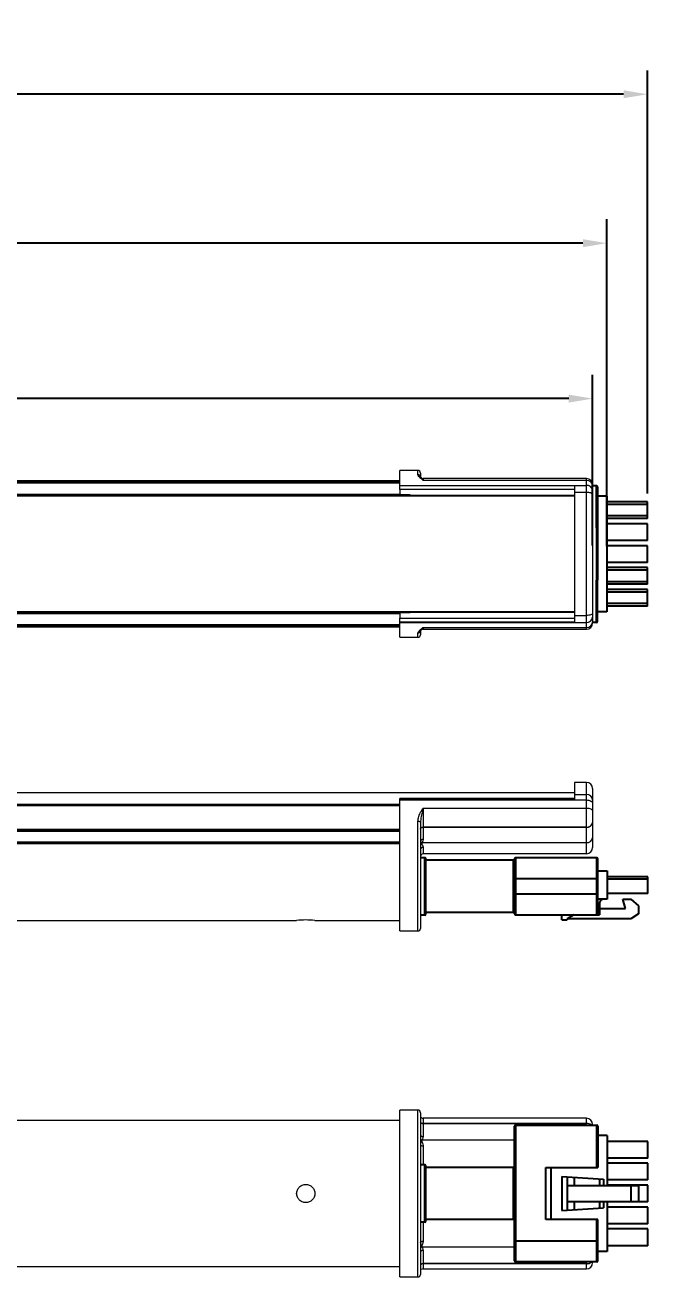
# Model space of a CAD drawing. Header units: inches. Extents: x -1.7 to 17.2, y -0.2 to 9.6.
# Drawn here: x 12.46 to 17.15, y 0.12 to 9.56 of the extents above; entities that cross this region are included whole.
import ezdxf

# ---------------------------------------------------------------- set-up
doc = ezdxf.new("R2010")
doc.units = ezdxf.units.IN
doc.header["$MEASUREMENT"] = 0
doc.layers.add('DIMENSIONS', color=1, linetype='Continuous')
doc.styles.get("Standard").update_dxf_attribs({"font": 'Arial.ttf'})
doc.dimstyles.new('Standard .180IN', dxfattribs={"dimtxt": 0.18, "dimasz": 0.18, "dimexe": 0.18, "dimexo": 0.0625, "dimgap": 0.09, "dimtad": 0, "dimtih": 1, "dimtoh": 1, "dimdec": 5, "dimzin": 0, "dimdsep": 46, "dimlunit": 4, "dimtxsty": 'Standard', "dimcen": 0.09, "dimadec": 0, "dimazin": 0, "dimtfac": 1, "dimtdec": 5, "dimtofl": 0, "dimtmove": 0, "dimatfit": 3, "dimfxl": 1, "dimtolj": 1, "dimtzin": 0, "dimarcsym": 0})

# ---------------------------------------------------------------- blocks, each defined once
blk = doc.blocks.new('*D10')
at = {"layer": 'Defpoints', "color": 0, "transparency": 16777216}
for p in [(16.7356, 6.7387), (4.7666, 5.5682), (16.7356, 5.5682)]:
    blk.add_point(p, dxfattribs=at)
at = {"layer": 'DIMENSIONS', "color": 0, "lineweight": -2, "transparency": 16777216}
for p, q in [((4.7666, 5.6307), (4.7666, 6.9187)), ((16.7356, 5.6307), (16.7356, 6.9187)), ((4.9466, 6.7387), (9.9797, 6.7387)), ((16.5556, 6.7387), (11.5226, 6.7387))]:
    blk.add_line(p, q, dxfattribs=at)
at = {"layer": 'DIMENSIONS', "color": 0, "transparency": 16777216}
for points in [[(4.9466, 6.7687), (4.9466, 6.7087), (4.7666, 6.7387)], [(16.5556, 6.7687), (16.5556, 6.7087), (16.7356, 6.7387)]]:
    blk.add_solid(points, dxfattribs=at)
at = {"layer": 'DIMENSIONS', "color": 0, "transparency": 16777216, "char_height": 0.18, "attachment_point": 5}
for s, insert in [('\\A1;11{\\H1x;\\S31/32;}"', (10.7511, 7.0404)), ('\\A1;[304.01 mm]', (10.7511, 6.5341))]:
    blk.add_mtext(s, dxfattribs=dict(at, insert=insert))
blk = doc.blocks.new('*D12')
at = {"layer": 'Defpoints', "color": 0, "transparency": 16777216}
for p in [(4.7666, 9.0336), (4.7666, 5.96), (17.1488, 5.96)]:
    blk.add_point(p, dxfattribs=at)
at = {"layer": 'DIMENSIONS', "color": 0, "lineweight": -2, "transparency": 16777216}
for p, q in [((4.7666, 6.0225), (4.7666, 9.2136)), ((17.1488, 6.0225), (17.1488, 9.2136)), ((4.9466, 9.0336), (10.1863, 9.0336)), ((16.9688, 9.0336), (11.7291, 9.0336))]:
    blk.add_line(p, q, dxfattribs=at)
at = {"layer": 'DIMENSIONS', "color": 0, "transparency": 16777216}
for points in [[(4.9466, 9.0636), (4.9466, 9.0036), (4.7666, 9.0336)], [(16.9688, 9.0636), (16.9688, 9.0036), (17.1488, 9.0336)]]:
    blk.add_solid(points, dxfattribs=at)
at = {"layer": 'DIMENSIONS', "color": 0, "transparency": 16777216, "char_height": 0.18, "attachment_point": 5}
for s, insert in [('\\A1;1\'-0{\\H1x;\\S3/8;}"', (10.9577, 9.3366)), ('\\A1;[314.51 mm]', (10.9577, 8.8291))]:
    blk.add_mtext(s, dxfattribs=dict(at, insert=insert))
blk = doc.blocks.new('*D13')
at = {"layer": 'Defpoints', "color": 0, "transparency": 16777216}
for p in [(4.7666, 7.9106), (4.7666, 5.5649), (16.8421, 5.5649)]:
    blk.add_point(p, dxfattribs=at)
at = {"layer": 'DIMENSIONS', "color": 0, "lineweight": -2, "transparency": 16777216}
for p, q in [((4.7666, 5.6274), (4.7666, 8.0906)), ((16.8421, 5.6274), (16.8421, 8.0906)), ((4.9466, 7.9106), (10.0329, 7.9106)), ((16.6621, 7.9106), (11.5758, 7.9106))]:
    blk.add_line(p, q, dxfattribs=at)
at = {"layer": 'DIMENSIONS', "color": 0, "transparency": 16777216}
for points in [[(4.9466, 7.9406), (4.9466, 7.8806), (4.7666, 7.9106)], [(16.6621, 7.9406), (16.6621, 7.8806), (16.8421, 7.9106)]]:
    blk.add_solid(points, dxfattribs=at)
at = {"layer": 'DIMENSIONS', "color": 0, "transparency": 16777216, "char_height": 0.18, "attachment_point": 5}
for s, insert in [('\\A1;1\'-0{\\H1x;\\S1/16;}"', (10.8044, 8.2123)), ('\\A1;[306.72 mm]', (10.8044, 7.706))]:
    blk.add_mtext(s, dxfattribs=dict(at, insert=insert))

msp = doc.modelspace()

# ---------------------------------------------------------------- linework, layer by layer
at = {"color": 0, "linetype": 'Continuous', "lineweight": 15}
for p, q in [((15.418701, 6.197174), (15.281111, 6.197174)), ((15.281111, 6.085013), (15.281111, 6.197174)), ((15.418701, 6.165172), (15.418701, 6.197174)), ((15.438357, 6.177519), (15.438357, 6.146516)), ((16.688458, 6.136284), (15.458012, 6.136284)), ((15.458012, 6.136284), (15.458012, 6.122232)), ((16.688458, 6.122232), (16.688458, 6.136284)), ((15.281111, 6.100814), (6.221152, 6.100814)), ((15.281111, 6.100556), (6.221152, 6.100556)), ((15.281111, 6.118551), (11.7824, 6.118551)), ((11.7824, 6.117843), (15.281111, 6.117843)), ((15.281111, 6.109991), (11.7824, 6.109991)), ((15.281111, 6.085013), (16.688458, 6.085013)), ((15.281111, 6.083286), (15.281111, 6.085013)), ((15.281111, 6.083286), (16.598042, 6.083286)), ((15.281111, 6.053524), (15.281111, 6.083286)), ((16.598042, 6.053524), (15.281111, 6.053524)), ((15.281111, 6.053524), (15.281111, 6.012456)), ((16.688458, 6.122232), (15.458012, 6.122232)), ((16.598042, 6.083286), (16.598042, 6.032569)), ((16.688458, 6.085013), (16.688458, 6.122232)), ((16.688458, 6.032569), (16.688458, 6.085013)), ((16.735632, 6.08911), (16.735632, 6.080679)), ((16.735632, 6.080679), (16.735632, 6.046251)), ((16.735632, 6.046251), (16.735632, 6.014785)), ((16.598042, 6.007569), (4.922567, 6.007569)), ((16.598042, 6.002669), (4.922567, 6.002669)), ((6.221152, 6.019029), (15.281111, 6.019029)), ((15.359734, 6.012456), (15.281111, 6.012456)), ((15.359734, 6.007569), (15.359734, 6.012456)), ((16.598042, 6.032569), (16.688458, 6.032569)), ((16.598042, 6.032569), (16.598042, 5.103816)), ((16.688458, 5.103816), (16.688458, 6.032569)), ((16.735632, 6.014785), (16.735632, 5.1216)), ((4.922567, 5.133716), (16.598042, 5.133716)), ((4.922567, 5.128816), (16.598042, 5.128816)), ((15.281111, 5.117356), (6.221152, 5.117356)), ((15.359734, 5.123929), (15.281111, 5.123929)), ((15.281111, 5.123929), (15.281111, 5.082861)), ((15.359734, 5.128816), (15.359734, 5.123929)), ((16.598042, 5.103816), (16.688458, 5.103816)), ((16.598042, 5.103816), (16.598042, 5.053099)), ((16.688458, 5.051372), (16.688458, 5.103816)), ((16.735632, 5.1216), (16.735632, 5.090134)), ((6.221152, 5.035828), (15.281111, 5.035828)), ((6.221152, 5.035571), (15.281111, 5.035571)), ((11.7824, 5.026394), (15.281111, 5.026394)), ((15.281111, 5.018542), (11.7824, 5.018542)), ((11.7824, 5.017833), (15.281111, 5.017833)), ((15.281111, 5.082861), (16.598042, 5.082861)), ((15.281111, 5.053099), (15.281111, 5.082861)), ((15.281111, 5.051372), (15.281111, 5.053099)), ((16.598042, 5.053099), (15.281111, 5.053099)), ((15.281111, 5.051372), (16.688458, 5.051372)), ((15.281111, 4.93921), (15.281111, 5.051372)), ((15.458012, 5.014153), (16.688458, 5.014153)), ((15.458012, 5.014153), (15.458012, 5.000101)), ((16.688458, 5.014153), (16.688458, 5.051372)), ((16.688458, 5.000101), (16.688458, 5.014153)), ((16.735632, 5.090134), (16.735632, 5.055706)), ((16.735632, 5.055706), (16.735632, 5.047275)), ((15.281111, 4.93921), (15.418701, 4.93921)), ((15.418701, 4.93921), (15.418701, 4.971213)), ((15.438357, 4.989868), (15.438357, 4.958866)), ((15.458012, 5.000101), (16.688458, 5.000101)), ((16.688458, 3.845703), (16.598042, 3.845703)), ((16.598042, 3.845703), (16.598042, 3.754817)), ((16.688458, 3.754817), (16.688458, 3.845703)), ((16.735632, 3.79853), (16.735632, 3.711124)), ((16.598042, 3.76708), (4.922567, 3.76708)), ((6.221152, 3.682101), (15.281111, 3.682101)), ((16.598042, 3.723274), (15.281111, 3.723274)), ((15.281111, 3.715225), (15.281111, 3.723274)), ((16.598042, 3.715225), (15.281111, 3.715225)), ((15.281111, 3.712801), (15.281111, 3.715225)), ((15.281111, 2.725329), (15.281111, 3.712801)), ((15.281111, 3.712801), (16.688458, 3.712801)), ((16.598042, 3.754817), (16.688458, 3.754817)), ((16.598042, 3.754817), (16.598042, 3.715225)), ((16.688458, 3.712801), (16.688458, 3.754817)), ((16.688458, 3.652066), (16.688458, 3.712801)), ((16.735632, 3.711124), (16.735632, 3.685914)), ((16.735632, 3.685914), (16.735632, 3.629735)), ((15.281111, 3.673324), (6.221152, 3.673324)), ((15.281111, 3.669972), (6.221152, 3.669972)), ((15.458012, 3.652066), (16.688458, 3.652066)), ((15.458012, 3.652066), (15.458012, 3.508112)), ((16.688458, 3.508112), (16.688458, 3.652066)), ((16.735632, 3.629735), (16.735632, 3.543362)), ((6.221152, 3.493895), (15.281111, 3.493895)), ((15.418701, 2.725329), (15.418701, 3.552385)), ((15.438357, 3.546195), (15.438357, 2.744985)), ((15.458012, 3.508112), (16.688458, 3.508112)), ((15.458012, 3.508112), (15.458012, 3.507969)), ((15.458012, 3.507969), (15.458012, 3.415356)), ((16.688458, 3.507969), (15.458012, 3.507969)), ((16.688458, 3.507969), (16.688458, 3.508112)), ((16.688458, 3.392365), (16.688458, 3.507969)), ((16.735632, 3.543362), (16.735632, 3.542358)), ((16.735632, 3.542358), (16.735632, 3.426754)), ((15.281111, 3.484039), (6.221152, 3.484039)), ((15.281111, 3.476176), (6.221152, 3.476176)), ((16.735632, 3.426754), (16.735632, 3.354311)), ((11.7824, 3.397554), (15.281111, 3.397554)), ((11.7824, 3.389691), (15.281111, 3.389691)), ((15.281111, 3.382228), (11.7824, 3.382228)), ((15.450866, 3.392365), (16.688458, 3.392365)), ((15.458012, 3.356176), (15.458012, 3.307138)), ((16.688458, 3.307138), (15.458012, 3.307138)), ((16.688458, 3.307138), (16.688458, 3.392365)), ((11.880678, 2.803952), (14.504712, 2.803952)), ((14.641437, 2.803952), (15.281111, 2.803952)), ((15.281111, 2.725329), (15.418701, 2.725329)), ((15.418701, 1.374854), (15.281111, 1.374854)), ((15.281111, 0.11689), (15.281111, 1.374854)), ((15.418701, 0.11689), (15.418701, 1.374854)), ((15.438357, 1.355198), (15.438357, 0.136546)), ((15.281111, 1.296231), (12.332759, 1.296231)), ((16.688458, 1.313963), (15.458012, 1.313963)), ((15.458012, 1.313963), (15.458012, 1.274402)), ((15.458012, 1.274402), (15.458012, 1.274245)), ((15.458012, 1.274402), (16.688458, 1.274402)), ((15.458012, 1.274245), (15.458012, 1.175614)), ((16.688458, 1.274245), (15.458012, 1.274245)), ((16.688458, 1.274402), (16.688458, 1.313963)), ((16.688458, 1.274245), (16.688458, 1.274402)), ((16.735632, 1.266789), (16.735632, 1.260851)), ((15.450866, 1.151129), (16.145962, 1.151129)), ((15.458012, 1.104495), (15.458012, 0.962084)), ((15.469806, 0.545384), (15.469806, 0.94636)), ((15.477668, 0.938497), (15.477668, 0.553246)), ((15.458012, 0.529659), (15.458012, 0.387248)), ((16.145962, 0.340615), (15.450866, 0.340615)), ((15.458012, 0.316129), (15.458012, 0.217498)), ((12.332759, 0.195513), (15.281111, 0.195513)), ((15.458012, 0.217498), (16.688458, 0.217498)), ((15.458012, 0.217498), (15.458012, 0.217341)), ((16.688458, 0.217341), (15.458012, 0.217341)), ((15.458012, 0.217341), (15.458012, 0.17778)), ((16.688458, 0.217498), (16.688458, 0.230893)), ((16.688458, 0.217341), (16.688458, 0.217498)), ((16.688458, 0.17778), (16.688458, 0.217341)), ((16.735632, 0.230893), (16.735632, 0.224954)), ((15.281111, 0.11689), (15.418701, 0.11689)), ((15.458012, 0.17778), (16.688458, 0.17778))]:
    msp.add_line(p, q, dxfattribs=at)
at = {"color": 0, "linetype": 'Continuous'}
for p, q in [((16.763525, 5.763445), (16.763525, 6.081868)), ((16.771387, 6.074005), (16.771387, 5.763445)), ((16.842147, 6.003245), (16.771387, 6.003245)), ((16.842147, 6.003245), (16.842147, 5.625856)), ((17.148776, 5.960002), (16.842147, 5.960002)), ((17.148776, 5.834206), (17.148776, 5.960002)), ((17.148776, 5.940347), (17.148776, 5.960002)), ((17.148776, 5.940347), (16.842147, 5.940347)), ((17.148776, 5.853862), (16.842147, 5.853862)), ((17.148776, 5.834206), (16.842147, 5.834206)), ((17.148776, 5.794895), (16.842147, 5.794895)), ((17.148776, 5.669098), (17.148776, 5.794895)), ((17.148776, 5.669098), (16.842147, 5.669098)), ((17.148776, 5.629787), (16.842147, 5.629787)), ((17.148776, 5.50399), (17.148776, 5.629787)), ((16.842147, 5.507922), (16.842147, 5.130533)), ((17.148776, 5.50399), (16.842147, 5.50399)), ((17.148776, 5.464679), (16.842147, 5.464679)), ((17.148776, 5.445023), (16.842147, 5.445023)), ((17.148776, 5.338883), (17.148776, 5.464679)), ((16.763525, 5.05191), (16.763525, 5.370332)), ((16.771387, 5.059772), (16.771387, 5.370332)), ((17.148776, 5.358538), (16.842147, 5.358538)), ((17.148776, 5.338883), (16.842147, 5.338883)), ((17.148776, 5.299571), (16.842147, 5.299571)), ((17.148776, 5.173775), (17.148776, 5.299571)), ((17.148776, 5.279916), (16.842147, 5.279916)), ((17.148776, 5.193431), (16.842147, 5.193431)), ((16.842147, 5.130533), (16.771387, 5.130533)), ((17.148776, 5.173775), (16.842147, 5.173775)), ((15.469806, 3.27789), (15.438357, 3.27789)), ((15.469806, 2.845465), (15.469806, 3.27789)), ((15.477668, 2.853327), (15.477668, 3.270027)), ((16.138099, 3.258234), (15.477668, 3.258234)), ((16.138099, 2.86512), (16.138099, 3.258234)), ((16.145962, 2.855292), (16.145962, 3.268062)), ((16.767081, 3.275924), (16.153824, 3.275924)), ((16.153824, 3.275924), (16.153824, 2.84743)), ((16.767081, 2.84743), (16.767081, 3.275924)), ((16.774943, 2.855292), (16.774943, 3.268062)), ((16.774943, 3.118679), (16.145962, 3.118679)), ((16.774943, 3.177646), (16.845704, 3.177646)), ((16.845704, 3.177646), (16.845704, 2.965364)), ((17.152332, 3.134403), (16.845704, 3.134403)), ((17.152332, 3.114747), (16.845704, 3.114747)), ((17.152332, 3.008607), (17.152332, 3.134403)), ((16.145962, 3.004676), (16.774943, 3.004676)), ((16.845704, 2.965364), (16.774943, 2.965364)), ((16.786737, 2.933928), (16.786737, 2.84743)), ((17.152332, 3.008607), (16.845704, 3.008607)), ((16.963638, 2.965364), (17.022605, 2.965364)), ((16.983294, 2.894604), (16.963638, 2.965364)), ((17.022605, 2.965364), (17.081572, 2.91426)), ((15.469806, 2.845465), (15.438357, 2.845465)), ((16.138099, 2.86512), (15.477668, 2.86512)), ((16.153824, 2.84743), (16.786737, 2.84743)), ((16.503695, 2.808119), (16.503695, 2.84743)), ((16.597291, 2.84743), (16.543006, 2.815981)), ((16.786737, 2.894604), (16.983294, 2.894604)), ((17.081572, 2.855292), (17.022605, 2.815981)), ((17.081572, 2.91426), (17.081572, 2.855292)), ((16.503695, 2.808119), (16.543006, 2.808119)), ((17.022605, 2.815981), (16.543006, 2.815981)), ((16.543006, 2.815981), (16.543006, 2.808119)), ((16.145962, 0.238755), (16.145962, 1.252988)), ((16.153824, 1.260851), (16.767081, 1.260851)), ((16.153824, 1.260851), (16.153824, 0.230893)), ((16.767081, 0.942429), (16.767081, 1.260851)), ((16.774943, 1.252988), (16.774943, 0.942429)), ((16.845704, 1.182228), (16.774943, 1.182228)), ((16.845704, 1.182228), (16.845704, 0.804839)), ((17.152332, 1.138985), (16.845704, 1.138985)), ((17.152332, 1.013189), (17.152332, 1.138985)), ((15.469806, 0.962084), (15.438357, 0.962084)), ((15.469806, 0.529659), (15.469806, 0.962084)), ((15.477668, 0.537521), (15.477668, 0.954222)), ((17.152332, 1.013189), (16.845704, 1.013189)), ((17.152332, 0.973878), (16.845704, 0.973878)), ((17.152332, 0.848081), (17.152332, 0.973878)), ((16.138099, 0.942429), (15.477668, 0.942429)), ((16.138099, 0.549315), (16.138099, 0.942429)), ((16.38183, 0.942429), (16.774943, 0.942429)), ((16.38183, 0.549315), (16.38183, 0.942429)), ((16.421141, 0.942429), (16.421141, 0.549315)), ((16.503695, 0.873634), (16.818198, 0.853977)), ((16.503695, 0.873634), (16.503695, 0.61811)), ((16.543006, 0.871177), (16.543006, 0.620567)), ((16.597291, 0.867784), (16.597291, 0.804839)), ((16.786737, 0.855944), (16.786737, 0.804839)), ((16.818186, 0.853978), (16.818186, 0.804839)), ((17.081572, 0.804839), (16.543006, 0.804839)), ((17.152332, 0.848081), (16.845704, 0.848081)), ((17.152332, 0.80877), (16.845704, 0.80877)), ((17.022605, 0.804839), (17.022605, 0.686905)), ((17.081572, 0.804839), (17.081572, 0.686905)), ((17.152332, 0.682973), (17.152332, 0.80877)), ((16.543006, 0.686905), (17.081572, 0.686905)), ((16.597291, 0.686905), (16.597291, 0.62396)), ((16.786737, 0.686905), (16.786737, 0.6358)), ((16.818186, 0.686905), (16.818186, 0.637765)), ((16.845704, 0.686905), (16.845704, 0.309516)), ((17.152332, 0.682973), (16.845704, 0.682973)), ((16.503695, 0.61811), (16.818198, 0.637766)), ((17.152332, 0.643662), (16.845704, 0.643662)), ((17.152332, 0.517866), (17.152332, 0.643662)), ((15.469806, 0.529659), (15.438357, 0.529659)), ((16.138099, 0.549315), (15.477668, 0.549315)), ((16.774943, 0.549315), (16.38183, 0.549315)), ((16.767081, 0.230893), (16.767081, 0.549315)), ((16.774943, 0.238755), (16.774943, 0.549315)), ((17.152332, 0.517866), (16.845704, 0.517866)), ((17.152332, 0.478554), (16.845704, 0.478554)), ((17.152332, 0.352758), (17.152332, 0.478554)), ((16.145962, 0.388138), (16.774943, 0.388138)), ((16.845704, 0.309516), (16.774943, 0.309516)), ((17.152332, 0.352758), (16.845704, 0.352758)), ((16.767081, 0.230893), (16.153824, 0.230893))]:
    msp.add_line(p, q, dxfattribs=at)
at = {"color": 0, "linetype": 'Continuous', "lineweight": 15, "flags": 128}
for points in [[(16.735632, 6.014785), (16.734726, 6.018255), (16.732041, 6.021591), (16.727681, 6.024665), (16.721815, 6.02736), (16.714666, 6.029572), (16.706511, 6.031215), (16.697661, 6.032227), (16.688458, 6.032569)], [(16.735632, 5.1216), (16.734726, 5.11813), (16.732041, 5.114794), (16.727681, 5.111719), (16.721815, 5.109024), (16.714666, 5.106813), (16.706511, 5.105169), (16.697661, 5.104157), (16.688458, 5.103816)], [(16.688458, 3.712801), (16.697661, 3.712284), (16.706511, 3.710754), (16.714666, 3.70827), (16.721815, 3.704926), (16.727681, 3.700852), (16.732041, 3.696203), (16.734726, 3.69116), (16.735632, 3.685914)], [(16.688458, 3.652066), (16.697661, 3.651637), (16.706511, 3.650367), (16.714666, 3.648303), (16.721815, 3.645526), (16.727681, 3.642142), (16.732041, 3.638281), (16.734726, 3.634091), (16.735632, 3.629735)], [(15.418701, 3.552385), (15.422536, 3.552266), (15.426223, 3.551914), (15.429621, 3.551342), (15.4326, 3.550572), (15.435044, 3.549634), (15.436861, 3.548564), (15.437979, 3.547403), (15.438357, 3.546195)], [(15.438357, 1.115036), (15.438734, 1.112979), (15.439853, 1.111002), (15.44167, 1.10918), (15.444114, 1.107583), (15.447092, 1.106272), (15.450491, 1.105298), (15.454178, 1.104698), (15.458012, 1.104495)], [(15.438357, 0.376708), (15.438734, 0.378764), (15.439853, 0.380741), (15.44167, 0.382564), (15.444114, 0.384161), (15.447092, 0.385472), (15.450491, 0.386446), (15.454178, 0.387045), (15.458012, 0.387248)]]:
    msp.add_lwpolyline(points, dxfattribs=at)
at = {"color": 0, "linetype": 'Continuous', "lineweight": 15}
for centre, radius, start, end in [((15.418701, 6.177519), 0.019656, 0, 90), ((15.419188, 6.146003), 0.019176, 1.5353026, 91.4554334), ((15.458013, 6.155939), 0.019656, 229.1737211, 270), ((16.688458, 6.08911), 0.047174, 0, 90), ((16.691101, 6.077679), 0.044632, 3.8547071, 93.3943478), ((16.692289, 6.041589), 0.043593, 6.1398746, 95.0412972), ((16.692289, 5.094796), 0.043593, 264.9587028, 353.8601254), ((16.691101, 5.058706), 0.044632, 266.6056522, 356.1452929), ((16.688458, 5.047275), 0.047174, 270, 0), ((15.419188, 4.990382), 0.019176, 268.5445666, 358.4646974), ((15.418701, 4.958866), 0.019656, 270, 0), ((15.458013, 4.980445), 0.019656, 90, 130.91972), ((16.688458, 3.79853), 0.047174, 0, 90), ((16.690134, 3.709314), 0.045533, 2.2777278, 92.1091337), ((16.693666, 3.550332), 0.04254, 262.9679108, 350.5698125), ((16.693984, 3.549938), 0.042332, 262.4997788, 349.6847302), ((15.45571, 3.397869), 0.017638, 82.4990885, 169.6856742), ((16.693984, 3.434334), 0.042332, 262.4997874, 349.6846999), ((15.446006, 3.373123), 0.019846, 75.8256605, 112.6706008), ((15.456599, 3.337912), 0.018319, 85.5762085, 174.7579295), ((15.458013, 3.287482), 0.019656, 90, 180), ((16.688458, 3.354311), 0.047174, 270, 0), ((14.573504, 2.255905), 0.552347, 82.9353562, 97.1544584), ((15.418701, 2.744985), 0.019656, 270, 0), ((15.418701, 1.355198), 0.019656, 0, 90), ((15.458013, 1.333619), 0.019656, 229.1737211, 270), ((16.688458, 1.266789), 0.047174, 0, 90), ((16.695043, 1.233144), 0.041781, 41.5405767, 99.0677653), ((16.694726, 1.232798), 0.041918, 42.0067315, 98.598435), ((15.455401, 1.192884), 0.017466, 192.6158631, 278.5991716), ((15.457501, 1.179656), 0.02929, 229.1843053, 256.9058626), ((15.469806, 0.553246), 0.007862, 270, 270.0003962), ((15.457501, 0.312087), 0.02929, 103.0941374, 130.8156947), ((15.455401, 0.29886), 0.017466, 81.4008284, 167.3841369), ((16.694726, 0.258945), 0.041918, 261.401565, 317.9932685), ((16.695043, 0.2586), 0.041781, 260.9322347, 318.4594233), ((16.688458, 0.224954), 0.047174, 270, 0), ((15.418701, 0.136546), 0.019656, 270, 0), ((15.458013, 0.158125), 0.019656, 90, 130.91972)]:
    msp.add_arc(centre, radius, start, end, dxfattribs=at)
at = {"color": 0, "linetype": 'Continuous'}
for centre, radius, start, end in [((16.763525, 6.074005), 0.007862, 0, 90), ((16.763525, 5.059772), 0.007862, 270, 0), ((15.469806, 3.270027), 0.007862, 0, 90), ((16.138099, 3.266096), 0.007862, 270, 0), ((16.153824, 3.268062), 0.007862, 90, 180), ((16.767081, 3.268062), 0.007862, 0, 90), ((16.818186, 2.933915), 0.031449, 90, 180), ((15.469806, 2.853327), 0.007862, 270, 0), ((16.138099, 2.857258), 0.007862, 0, 90), ((16.153824, 2.855292), 0.007862, 180, 270), ((16.767081, 2.855292), 0.007862, 270, 0), ((16.153824, 1.252988), 0.007862, 90, 180), ((16.767081, 1.252988), 0.007862, 0, 90), ((15.469806, 0.954222), 0.007862, 0, 90), ((16.138099, 0.950291), 0.007862, 270, 0), ((15.469806, 0.537521), 0.007862, 270, 0), ((16.138099, 0.541453), 0.007862, 0, 90), ((16.153824, 0.238755), 0.007862, 180, 270), ((16.767081, 0.238755), 0.007862, 270, 0)]:
    msp.add_arc(centre, radius, start, end, dxfattribs=at)
at = {"color": 0, "linetype": 'Continuous', "lineweight": 15}
for points, knots in [([(15.458012, 6.122232), (15.45794, 6.122293), (15.456561, 6.123457), (15.450989, 6.128098), (15.438533, 6.138357), (15.422944, 6.151866), (15.420029, 6.161008), (15.418701, 6.165172)], [0, 0, 0, 0, 0.00380902, 0.07248381, 0.29237556, 0.67769451, 1, 1, 1, 1]), ([(15.445181, 6.140384), (15.443747, 6.141892), (15.439959, 6.145875), (15.438971, 6.146271), (15.438357, 6.146516)], [0, 0, 0, 0, 0.37863393, 1, 1, 1, 1]), ([(15.458012, 6.122232), (15.457976, 6.122303), (15.457852, 6.122548), (15.457268, 6.123678), (15.454561, 6.128748), (15.449919, 6.136141), (15.446678, 6.139044), (15.445181, 6.140384)], [0, 0, 0, 0, 0.007893778, 0.026984717, 0.125975204, 0.596467647, 1, 1, 1, 1]), ([(15.418701, 4.971213), (15.420029, 4.975377), (15.422944, 4.984519), (15.438533, 4.998028), (15.450989, 5.008287), (15.456561, 5.012928), (15.45794, 5.014092), (15.458012, 5.014153)], [0, 0, 0, 0, 0.322305493, 0.707624443, 0.927516189, 0.996190978, 1, 1, 1, 1]), ([(15.458012, 5.014153), (15.457976, 5.014081), (15.457852, 5.013837), (15.457268, 5.012707), (15.454561, 5.007635), (15.449808, 5.000086), (15.446478, 4.997117), (15.444891, 4.995702)], [0, 0, 0, 0, 0.00770109, 0.02632602, 0.12290016, 0.5819079, 1, 1, 1, 1]), ([(15.444891, 4.995702), (15.443569, 4.994314), (15.439904, 4.990464), (15.43896, 4.990101), (15.438357, 4.989868)], [0, 0, 0, 0, 0.36059749, 1, 1, 1, 1]), ([(15.418701, 3.552385), (15.420029, 3.564216), (15.422944, 3.590191), (15.438533, 3.62046), (15.450989, 3.641023), (15.456561, 3.649787), (15.45794, 3.651953), (15.458012, 3.652066)], [0, 0, 0, 0, 0.322305493, 0.707624443, 0.927516189, 0.996190978, 1, 1, 1, 1]), ([(15.458012, 3.652066), (15.457976, 3.651933), (15.457852, 3.651478), (15.457269, 3.649346), (15.454547, 3.639291), (15.448649, 3.615893), (15.440788, 3.582429), (15.439085, 3.557039), (15.438357, 3.546195)], [0, 0, 0, 0, 0.00418325, 0.01430034, 0.06675956, 0.31609332, 0.70792197, 1, 1, 1, 1]), ([(15.438357, 3.493533), (15.438367, 3.493882), (15.438399, 3.494957), (15.43895, 3.497641), (15.441024, 3.501415), (15.4455, 3.505113), (15.451382, 3.507628), (15.455802, 3.507951), (15.458012, 3.508112)], [0, 0, 0, 0, 0.045933761, 0.141427105, 0.356096304, 0.570737422, 0.785372612, 1, 1, 1, 1]), ([(15.438357, 3.493533), (15.438367, 3.493879), (15.438399, 3.494943), (15.43895, 3.497602), (15.441024, 3.501339), (15.4455, 3.505001), (15.451382, 3.50749), (15.455802, 3.507809), (15.458012, 3.507969)], [0, 0, 0, 0, 0.04593443, 0.14142689, 0.3560966, 0.57073725, 0.78537286, 1, 1, 1, 1]), ([(15.458012, 3.415356), (15.458011, 3.41518), (15.457971, 3.40893), (15.455031, 3.401172), (15.451584, 3.393884), (15.450866, 3.392365)], [0, 0, 0, 0, 0.022495014, 0.79622385, 1, 1, 1, 1]), ([(15.450866, 3.392365), (15.449278, 3.388795), (15.445977, 3.381373), (15.452624, 3.370246), (15.457534, 3.362076), (15.457931, 3.35718), (15.458012, 3.356176)], [0, 0, 0, 0, 0.26617827, 0.5534245, 0.90840947, 1, 1, 1, 1]), ([(15.438357, 1.287586), (15.438367, 1.287267), (15.438399, 1.286282), (15.43895, 1.283824), (15.441024, 1.280371), (15.4455, 1.276987), (15.451382, 1.274687), (15.455802, 1.274393), (15.458012, 1.274245)], [0, 0, 0, 0, 0.04593443, 0.14142689, 0.3560966, 0.57073725, 0.78537286, 1, 1, 1, 1]), ([(15.438357, 1.287586), (15.438367, 1.28727), (15.438399, 1.286297), (15.43895, 1.283867), (15.441024, 1.280454), (15.4455, 1.27711), (15.451382, 1.274839), (15.455802, 1.274548), (15.458012, 1.274402)], [0, 0, 0, 0, 0.045933761, 0.141427105, 0.356096304, 0.570737422, 0.785372612, 1, 1, 1, 1]), ([(15.450866, 1.151129), (15.449278, 1.147214), (15.445977, 1.139074), (15.452624, 1.1251), (15.457534, 1.113667), (15.457931, 1.106056), (15.458012, 1.104495)], [0, 0, 0, 0, 0.26617827, 0.5534245, 0.90840947, 1, 1, 1, 1]), ([(15.458012, 1.175614), (15.458011, 1.175426), (15.457971, 1.168771), (15.455031, 1.160508), (15.451584, 1.152747), (15.450866, 1.151129)], [0, 0, 0, 0, 0.022495014, 0.79622385, 1, 1, 1, 1]), ([(14.504712, 0.745872), (14.504712, 0.741322), (14.505159, 0.736849), (14.506909, 0.728051), (14.508234, 0.72368), (14.511688, 0.715351), (14.513802, 0.711401), (14.518794, 0.703926), (14.521697, 0.70039), (14.531207, 0.690882), (14.538875, 0.685758), (14.555427, 0.678893), (14.564486, 0.677082), (14.57796, 0.677074), (14.582523, 0.677522), (14.591349, 0.679279), (14.59564, 0.680578), (14.603974, 0.684026), (14.607996, 0.686179), (14.615446, 0.691155), (14.618923, 0.694), (14.625343, 0.700415), (14.628187, 0.703885), (14.63317, 0.71133), (14.635326, 0.715353), (14.63878, 0.72368), (14.640083, 0.727968), (14.641848, 0.736792), (14.6423, 0.741354), (14.642305, 0.754829), (14.640503, 0.763889), (14.63365, 0.780453), (14.628534, 0.788123), (14.619031, 0.797645), (14.615496, 0.800551), (14.608029, 0.805547), (14.604083, 0.807663), (14.595755, 0.811126), (14.591386, 0.812454), (14.582591, 0.814211), (14.578118, 0.814662), (14.56902, 0.814671), (14.564547, 0.814228), (14.555746, 0.812486), (14.551373, 0.811164), (14.543042, 0.807718), (14.53909, 0.805608), (14.531609, 0.800621), (14.528072, 0.797722), (14.518556, 0.788221), (14.513424, 0.780557), (14.506544, 0.764011), (14.504712, 0.754971), (14.504712, 0.745872)], [0, 0, 0, 0, 0.03125, 0.03125, 0.0625, 0.0625, 0.09375, 0.09375, 0.125, 0.125, 0.1875, 0.1875, 0.25, 0.25, 0.28125, 0.28125, 0.3125, 0.3125, 0.34375, 0.34375, 0.375, 0.375, 0.40625, 0.40625, 0.4375, 0.4375, 0.46875, 0.46875, 0.5, 0.5, 0.5625, 0.5625, 0.625, 0.625, 0.65625, 0.65625, 0.6875, 0.6875, 0.71875, 0.71875, 0.75, 0.75, 0.78125, 0.78125, 0.8125, 0.8125, 0.84375, 0.84375, 0.875, 0.875, 0.9375, 0.9375, 1, 1, 1, 1]), ([(15.458012, 0.387248), (15.457931, 0.385687), (15.457534, 0.378076), (15.452624, 0.366643), (15.445977, 0.352669), (15.449278, 0.34453), (15.450866, 0.340615)], [0, 0, 0, 0, 0.09159053, 0.4465755, 0.73382173, 1, 1, 1, 1]), ([(15.450866, 0.340615), (15.451605, 0.338997), (15.45523, 0.331064), (15.456779, 0.322749), (15.458012, 0.316129)], [0, 0, 0, 0, 0.20385025, 1, 1, 1, 1]), ([(15.458012, 0.217498), (15.455802, 0.217351), (15.451382, 0.217056), (15.4455, 0.214756), (15.441024, 0.211373), (15.43895, 0.207919), (15.438399, 0.205461), (15.438367, 0.204477), (15.438357, 0.204157)], [0, 0, 0, 0, 0.21462714, 0.42926275, 0.6439034, 0.85857311, 0.95406557, 1, 1, 1, 1]), ([(15.458012, 0.217341), (15.455802, 0.217196), (15.451382, 0.216904), (15.4455, 0.214633), (15.441024, 0.21129), (15.43895, 0.207876), (15.438399, 0.205446), (15.438367, 0.204473), (15.438357, 0.204157)], [0, 0, 0, 0, 0.21462739, 0.42926258, 0.6439037, 0.85857289, 0.95406624, 1, 1, 1, 1])]:
    msp.add_open_spline(points, degree=3, knots=knots, dxfattribs=at)
at = {"layer": 'DIMENSIONS', "color": 0}
for p, q in [((16.763525, 6.081868), (16.735632, 6.081868)), ((16.763525, 5.763445), (16.763525, 5.370332)), ((16.771387, 5.763445), (16.771387, 5.370332)), ((16.842147, 5.625856), (16.842147, 5.50399)), ((16.763525, 5.05191), (16.735632, 5.05191))]:
    msp.add_line(p, q, dxfattribs=at)

# ---------------------------------------------------------------- dimensions: what is measured, and where the dimension line sits
at = {"layer": 'DIMENSIONS'}
for base, p1, p2, picture, middle in [((4.766632, 9.033626), (17.148776, 5.960002), (4.766632, 5.960002), '*D12', (10.957704, 9.033626)), ((4.7666317, 7.9105999), (16.8421473, 5.5649231), (4.7666317, 5.5649231), '*D13', (10.8043895, 7.9105999))]:
    dim = msp.add_linear_dim(base=base, p1=p1, p2=p2, dimstyle='Standard .180IN', override={"dimpost": '\\X'}, dxfattribs=at)
    dim.commit()
    dim.dimension.update_dxf_attribs({"geometry": picture, "text_midpoint": middle, "dimtype": 160})
dim = msp.add_linear_dim(base=(16.735632, 6.738673), p1=(4.766632, 5.568192), p2=(16.735632, 5.568192), dimstyle='Standard .180IN', override={"dimpost": '\\X'}, dxfattribs=at)
dim.commit()
dim.dimension.update_dxf_attribs({"geometry": '*D10', "text_midpoint": (10.751132, 6.738673)})

doc.saveas('drawing.dxf')
